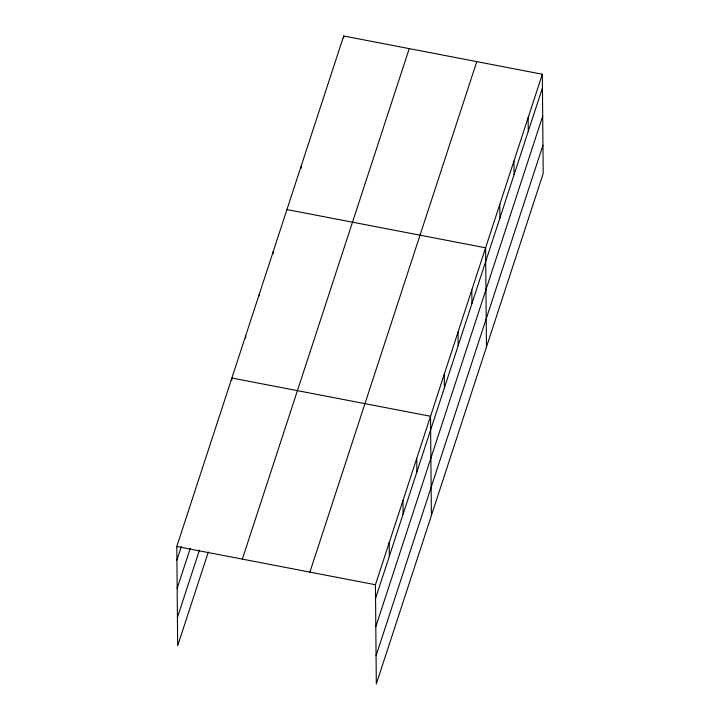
<?xml version="1.0" encoding="UTF-8"?>
<svg xmlns="http://www.w3.org/2000/svg" width="720" height="720" viewBox="0 0 720 720"><rect width="100%" height="100%" fill="white"/><g stroke="black" fill="none" stroke-linecap="round" stroke-linejoin="round"><path stroke-width="1.08" d="M208.305 552.051L177.669 645.759L176.796 546.498L343.692 36L542.331 74.241L543.204 173.502L376.308 684L375.444 584.739L542.331 74.241M176.922 560.124L181.395 546.435M177.165 588.384L190.242 548.37M177.417 617.499L199.449 550.116M242.352 559.116L409.239 48.618M309.888 572.112L476.784 61.623M375.561 598.365L542.457 87.867M375.813 626.625L542.7 116.127M376.065 655.74L542.952 145.242M286.947 209.565L485.595 247.806L486.459 347.076M176.796 546.498L375.444 584.739M528.147 117.63L528.264 131.256M513.963 161.028L514.08 174.654M499.779 204.417L499.896 218.043M471.825 289.926L471.942 303.552M458.055 332.037L458.172 345.672M444.285 374.157L444.402 387.783M431.388 515.538L430.515 416.268L231.876 378.027L231.894 380.124M416.745 458.388L416.871 472.014M402.984 500.499L403.101 514.134M389.214 542.619L389.331 556.245M343.692 36L343.71 38.097M301.131 166.176L301.149 168.273M273.177 251.685L273.195 253.782M259.407 293.796L259.425 295.893M245.646 335.916L245.664 338.013"/></g></svg>
